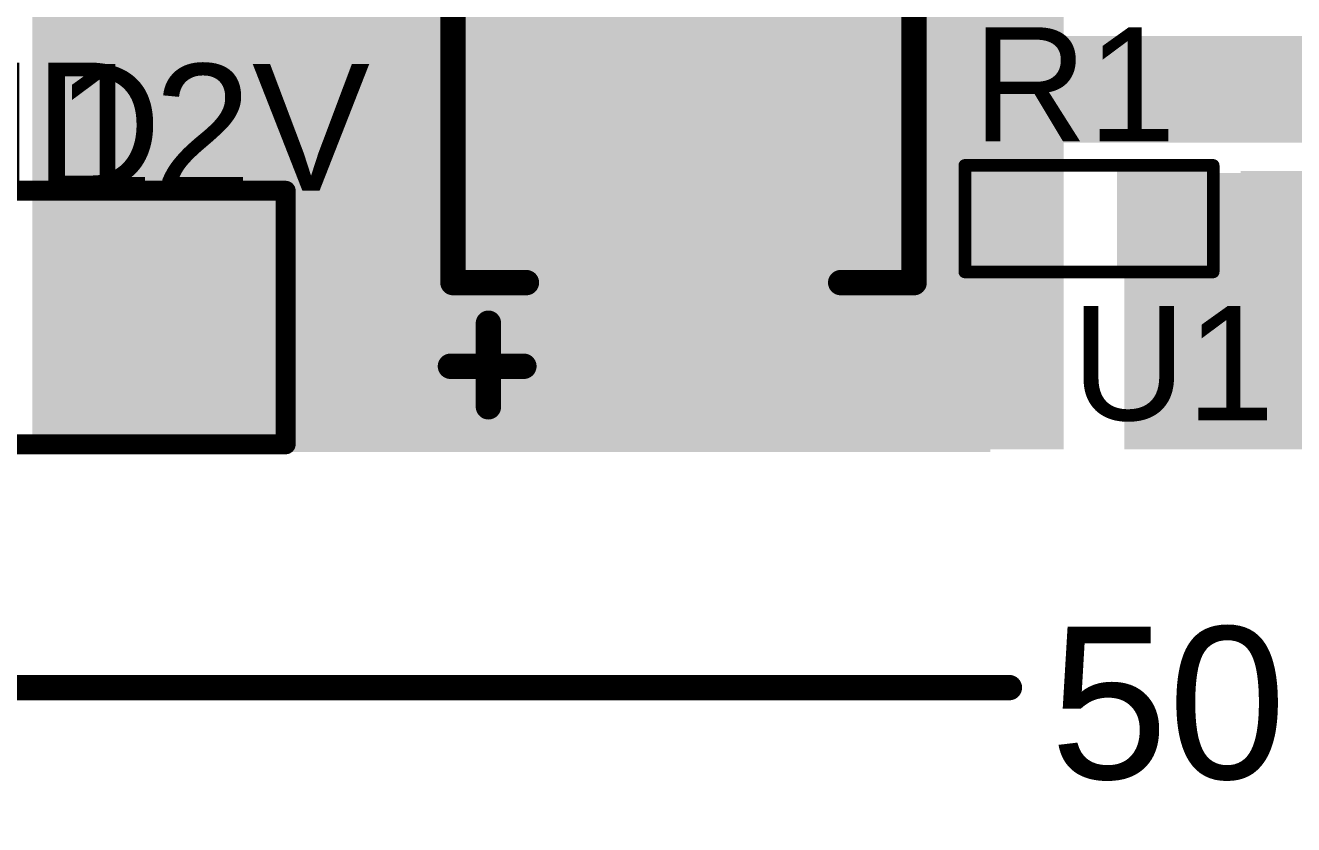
# Model space of a CAD drawing. Header units: millimetres. Extents: x -0.2 to 1.92, y -0.23 to 1.32.
# Drawn here: x 0.223 to 0.724, y -0.229 to 0.086 of the extents above; entities that cross this region are included whole.
import ezdxf

# ---------------------------------------------------------------- set-up
doc = ezdxf.new("R2010")
doc.units = ezdxf.units.MM
doc.header["$MEASUREMENT"] = 0
for name, color, linetype in [('BottomLayer', 5, 'Continuous'), ('BottomSolder', 6, 'Continuous'), ('Mechanical1', 6, 'Continuous'), ('MultiLayer', 9, 'Continuous'), ('PadHoleLayer', 156, 'Continuous'), ('TopLayer', 1, 'Continuous'), ('TopOverlay', 2, 'Continuous'), ('TopPaste', 8, 'Continuous'), ('TopSolder', 216, 'Continuous'), ('ViaHoleLayer', 16, 'Continuous')]:
    doc.layers.add(name, color=color, linetype=linetype)
doc.styles.add('Arial', font='', dxfattribs={"height": 0.2})
doc.styles.get('Arial').set_extended_font_data('Arial')

# ---------------------------------------------------------------- blocks, each defined once
blk = doc.blocks.new('SOIC_8_10')
at = {"layer": 'TopLayer'}
for points in [[(-0.0735, 0.0622), (-0.1365, 0.0622), (-0.1365, 0.0878), (-0.0735, 0.0878)], [(0.13909, 0.0622), (0.0761, 0.0622), (0.0761, 0.0878), (0.13909, 0.0878)], [(-0.0735, 0.0122), (-0.1365, 0.0122), (-0.1365, 0.0378), (-0.0735, 0.0378)], [(0.13909, 0.0122), (0.0761, 0.0122), (0.0761, 0.0378), (0.13909, 0.0378)], [(-0.0735, -0.0378), (-0.1365, -0.0378), (-0.1365, -0.0122), (-0.0735, -0.0122)], [(0.13909, -0.0378), (0.0761, -0.0378), (0.0761, -0.0122), (0.13909, -0.0122)], [(-0.0735, -0.0878), (-0.1365, -0.0878), (-0.1365, -0.0622), (-0.0735, -0.0622)], [(0.13909, -0.0878), (0.0761, -0.0878), (0.0761, -0.0622), (0.13909, -0.0622)]]:
    blk.add_hatch(color=1, dxfattribs=at).paths.add_polyline_path(points)
at = {"layer": 'TopPaste'}
for points in [[(-0.0735, 0.0622), (-0.1365, 0.0622), (-0.1365, 0.0878), (-0.0735, 0.0878)], [(0.13909, 0.0622), (0.0761, 0.0622), (0.0761, 0.0878), (0.13909, 0.0878)], [(-0.0735, 0.0122), (-0.1365, 0.0122), (-0.1365, 0.0378), (-0.0735, 0.0378)], [(0.13909, 0.0122), (0.0761, 0.0122), (0.0761, 0.0378), (0.13909, 0.0378)], [(-0.0735, -0.0378), (-0.1365, -0.0378), (-0.1365, -0.0122), (-0.0735, -0.0122)], [(0.13909, -0.0378), (0.0761, -0.0378), (0.0761, -0.0122), (0.13909, -0.0122)], [(-0.0735, -0.0878), (-0.1365, -0.0878), (-0.1365, -0.0622), (-0.0735, -0.0622)], [(0.13909, -0.0878), (0.0761, -0.0878), (0.0761, -0.0622), (0.13909, -0.0622)]]:
    blk.add_hatch(color=8, dxfattribs=at).paths.add_polyline_path(points)
at = {"layer": 'TopSolder'}
for points in [[(-0.0695, 0.0582), (-0.1405, 0.0582), (-0.1405, 0.0918), (-0.0695, 0.0918)], [(0.14309, 0.0582), (0.0721, 0.0582), (0.0721, 0.0918), (0.14309, 0.0918)], [(-0.0695, 0.0082), (-0.1405, 0.0082), (-0.1405, 0.0418), (-0.0695, 0.0418)], [(0.14309, 0.0082), (0.0721, 0.0082), (0.0721, 0.0418), (0.14309, 0.0418)], [(-0.0695, -0.0418), (-0.1405, -0.0418), (-0.1405, -0.0082), (-0.0695, -0.0082)], [(0.14309, -0.0418), (0.0721, -0.0418), (0.0721, -0.0082), (0.14309, -0.0082)], [(-0.0695, -0.0918), (-0.1405, -0.0918), (-0.1405, -0.0582), (-0.0695, -0.0582)], [(0.14309, -0.0918), (0.0721, -0.0918), (0.0721, -0.0582), (0.14309, -0.0582)]]:
    blk.add_hatch(color=216, dxfattribs=at).paths.add_polyline_path(points)
at = {"layer": 'TopOverlay'}
for points, const_width in [([(-0.12253, 0.101, 1), (-0.13147, 0.101, 1)], 0.007), ([(-0.13322, 0.101, 1), (-0.12972, 0.101, 1)], 0.0035), ([(-0.12428, 0.101, 1), (-0.12078, 0.101, 1)], 0.0035), ([(-0.08025, 0.098, 1), (-0.07675, 0.098, 1)], 0.0035), ([(0.07675, 0.098, 1), (0.08025, 0.098, 1)], 0.0035), ([(-0.08025, -0.1, 1), (-0.07675, -0.1, 1)], 0.0035), ([(0.07675, -0.1, 1), (0.08025, -0.1, 1)], 0.0035)]:
    blk.add_lwpolyline(points, format="xyb", close=True, dxfattribs=dict(at, const_width=const_width))
at = {"layer": 'TopOverlay', "const_width": 0.007}
for points in [[(0.0785, 0.098), (-0.0785, 0.098)], [(0.0785, -0.1), (-0.0785, -0.1)]]:
    blk.add_lwpolyline(points, dxfattribs=at)
blk = doc.blocks.new('RES_0603_25')
at = {"layer": 'TopLayer'}
for points in [[(-0.015, 0.0175), (-0.015, -0.0175), (-0.045, -0.0175), (-0.045, 0.0175)], [(0.045, 0.0175), (0.045, -0.0175), (0.015, -0.0175), (0.015, 0.0175)]]:
    blk.add_hatch(color=1, dxfattribs=at).paths.add_polyline_path(points)
at = {"layer": 'TopPaste'}
for points in [[(-0.015, 0.0175), (-0.015, -0.0175), (-0.045, -0.0175), (-0.045, 0.0175)], [(0.045, 0.0175), (0.045, -0.0175), (0.015, -0.0175), (0.015, 0.0175)]]:
    blk.add_hatch(color=8, dxfattribs=at).paths.add_polyline_path(points)
at = {"layer": 'TopSolder'}
for points in [[(-0.011, 0.0215), (-0.011, -0.0215), (-0.049, -0.0215), (-0.049, 0.0215)], [(0.049, 0.0215), (0.049, -0.0215), (0.011, -0.0215), (0.011, 0.0215)]]:
    blk.add_hatch(color=216, dxfattribs=at).paths.add_polyline_path(points)
at = {"layer": 'TopOverlay', "const_width": 0.005}
for points in [[(0.049, 0.021), (-0.049, 0.021)], [(-0.049, 0.021), (-0.049, -0.021)], [(0.049, 0.021), (0.049, -0.021)], [(0.049, -0.021), (-0.049, -0.021)]]:
    blk.add_lwpolyline(points, dxfattribs=at)
at = {"layer": 'TopOverlay', "const_width": 0.0025}
for points in [[(-0.05025, 0.021, 1), (-0.04775, 0.021, 1)], [(-0.05025, 0.021, 1), (-0.04775, 0.021, 1)], [(0.04775, 0.021, 1), (0.05025, 0.021, 1)], [(0.04775, 0.021, 1), (0.05025, 0.021, 1)], [(-0.05025, -0.021, 1), (-0.04775, -0.021, 1)], [(-0.05025, -0.021, 1), (-0.04775, -0.021, 1)], [(0.04775, -0.021, 1), (0.05025, -0.021, 1)], [(0.04775, -0.021, 1), (0.05025, -0.021, 1)]]:
    blk.add_lwpolyline(points, format="xyb", close=True, dxfattribs=at)
blk = doc.blocks.new('HDR1X2_39')
at = {"layer": 'BottomLayer'}
blk.add_hatch(color=5, dxfattribs=at).paths.add_polyline_path([(-0.02953, 0.02953), (0.02953, 0.02953), (0.02953, -0.02953), (-0.02953, -0.02953)])
h = blk.add_hatch(color=5, dxfattribs=at)
edge = h.paths.add_edge_path()
edge.add_arc((0.1, 0), 0.02953, 0, 360)
at = {"layer": 'BottomSolder'}
blk.add_hatch(color=6, dxfattribs=at).paths.add_polyline_path([(-0.03353, 0.03353), (0.03353, 0.03353), (0.03353, -0.03353), (-0.03353, -0.03353)])
h = blk.add_hatch(color=6, dxfattribs=at)
edge = h.paths.add_edge_path()
edge.add_arc((0.1, 0), 0.03353, 0, 360)
at = {"layer": 'MultiLayer'}
blk.add_hatch(color=9, dxfattribs=at).paths.add_polyline_path([(-0.02953, 0.02953), (0.02953, 0.02953), (0.02953, -0.02953), (-0.02953, -0.02953)])
h = blk.add_hatch(color=9, dxfattribs=at)
edge = h.paths.add_edge_path()
edge.add_arc((0.1, 0), 0.02953, 0, 360)
at = {"layer": 'PadHoleLayer'}
h = blk.add_hatch(color=156, dxfattribs=at)
edge = h.paths.add_edge_path()
edge.add_arc((0, 0), 0.01772, 0, 360)
h = blk.add_hatch(color=156, dxfattribs=at)
edge = h.paths.add_edge_path()
edge.add_arc((0.1, 0), 0.01772, 0, 360)
at = {"layer": 'TopLayer'}
blk.add_hatch(color=1, dxfattribs=at).paths.add_polyline_path([(-0.02953, 0.02953), (0.02953, 0.02953), (0.02953, -0.02953), (-0.02953, -0.02953)])
h = blk.add_hatch(color=1, dxfattribs=at)
edge = h.paths.add_edge_path()
edge.add_arc((0.1, 0), 0.02953, 0, 360)
at = {"layer": 'TopSolder'}
blk.add_hatch(color=216, dxfattribs=at).paths.add_polyline_path([(-0.03353, 0.03353), (0.03353, 0.03353), (0.03353, -0.03353), (-0.03353, -0.03353)])
h = blk.add_hatch(color=216, dxfattribs=at)
edge = h.paths.add_edge_path()
edge.add_arc((0.1, 0), 0.03353, 0, 360)
at = {"layer": 'TopOverlay', "const_width": 0.00787}
for points in [[(-0.05, 0.05), (-0.05, -0.05)], [(0.15, 0.05), (-0.05, 0.05)], [(0.15, 0.05), (0.15, -0.05)], [(0.15, -0.05), (-0.05, -0.05)]]:
    blk.add_lwpolyline(points, dxfattribs=at)
at = {"layer": 'TopOverlay', "const_width": 0.00394}
for points in [[(-0.05197, 0.05, 1), (-0.04803, 0.05, 1)], [(-0.05197, 0.05, 1), (-0.04803, 0.05, 1)], [(0.14803, 0.05, 1), (0.15197, 0.05, 1)], [(0.14803, 0.05, 1), (0.15197, 0.05, 1)], [(-0.05197, -0.05, 1), (-0.04803, -0.05, 1)], [(-0.05197, -0.05, 1), (-0.04803, -0.05, 1)], [(0.14803, -0.05, 1), (0.15197, -0.05, 1)], [(0.14803, -0.05, 1), (0.15197, -0.05, 1)]]:
    blk.add_lwpolyline(points, format="xyb", close=True, dxfattribs=at)
blk = doc.blocks.new('CAP__2917_47')
at = {"layer": 'TopLayer'}
for points in [[(-0.05492, 0.05059), (0.05492, 0.05059), (0.05492, -0.05059), (-0.05492, -0.05059)], [(0.19862, 0.05059), (0.30846, 0.05059), (0.30846, -0.05059), (0.19862, -0.05059)]]:
    blk.add_hatch(color=1, dxfattribs=at).paths.add_polyline_path(points)
at = {"layer": 'TopPaste'}
for points in [[(-0.05492, 0.05059), (0.05492, 0.05059), (0.05492, -0.05059), (-0.05492, -0.05059)], [(0.19862, 0.05059), (0.30846, 0.05059), (0.30846, -0.05059), (0.19862, -0.05059)]]:
    blk.add_hatch(color=8, dxfattribs=at).paths.add_polyline_path(points)
at = {"layer": 'TopSolder'}
for points in [[(-0.05892, 0.05459), (0.05892, 0.05459), (0.05892, -0.05459), (-0.05892, -0.05459)], [(0.19462, 0.05459), (0.31246, 0.05459), (0.31246, -0.05459), (0.19462, -0.05459)]]:
    blk.add_hatch(color=216, dxfattribs=at).paths.add_polyline_path(points)
at = {"layer": 'TopOverlay', "const_width": 0.01}
for points in [[(-0.04823, 0.092), (-0.04823, 0.063)], [(-0.01523, 0.091), (-0.01523, 0.062)], [(-0.01523, 0.091), (0.27677, 0.091)], [(0.27677, 0.091), (0.27677, 0.062)], [(-0.06423, 0.077), (-0.03123, 0.077)], [(-0.01523, -0.062), (-0.01523, -0.091)], [(0.27677, -0.062), (0.27677, -0.091)], [(-0.01523, -0.091), (0.27677, -0.091)]]:
    blk.add_lwpolyline(points, dxfattribs=at)
at = {"layer": 'TopOverlay', "const_width": 0.005}
for points in [[(-0.05073, 0.092, 1), (-0.04573, 0.092, 1)], [(-0.01773, 0.091, 1), (-0.01273, 0.091, 1)], [(-0.01773, 0.091, 1), (-0.01273, 0.091, 1)], [(0.27427, 0.091, 1), (0.27927, 0.091, 1)], [(0.27427, 0.091, 1), (0.27927, 0.091, 1)], [(-0.06673, 0.077, 1), (-0.06173, 0.077, 1)], [(-0.03373, 0.077, 1), (-0.02873, 0.077, 1)], [(-0.05073, 0.063, 1), (-0.04573, 0.063, 1)], [(-0.01773, 0.062, 1), (-0.01273, 0.062, 1)], [(0.27427, 0.062, 1), (0.27927, 0.062, 1)], [(-0.01773, -0.062, 1), (-0.01273, -0.062, 1)], [(0.27427, -0.062, 1), (0.27927, -0.062, 1)], [(-0.01773, -0.091, 1), (-0.01273, -0.091, 1)], [(-0.01773, -0.091, 1), (-0.01273, -0.091, 1)], [(0.27427, -0.091, 1), (0.27927, -0.091, 1)], [(0.27427, -0.091, 1), (0.27927, -0.091, 1)]]:
    blk.add_lwpolyline(points, format="xyb", close=True, dxfattribs=at)

msp = doc.modelspace()

# ---------------------------------------------------------------- hatches: boundary and pattern name
at = {"layer": 'BottomLayer'}
for points in [[(0.226, -0.081), (0.318, -0.081), (0.318, 0.8526), (0.226, 0.8526)], [(0.236, -0.082), (0.604, -0.082), (0.604, 0.074), (0.236, 0.074)]]:
    msp.add_hatch(color=5, dxfattribs=at).paths.add_polyline_path(points)
h = msp.add_hatch(color=5, dxfattribs=at)
edge = h.paths.add_edge_path()
edge.add_arc((0.261, 0.06), 0.01181, 0, 360)
h = msp.add_hatch(color=5, dxfattribs=at)
edge = h.paths.add_edge_path()
edge.add_arc((0.291, 0.06), 0.01181, 0, 360)
h = msp.add_hatch(color=5, dxfattribs=at)
edge = h.paths.add_edge_path()
edge.add_arc((0.321, 0.06), 0.01181, 0, 360)
h = msp.add_hatch(color=5, dxfattribs=at)
edge = h.paths.add_edge_path()
edge.add_arc((0.351, 0.06), 0.01181, 0, 360)
h = msp.add_hatch(color=5, dxfattribs=at)
edge = h.paths.add_edge_path()
edge.add_arc((0.382, 0.06), 0.01181, 0, 360)
h = msp.add_hatch(color=5, dxfattribs=at)
edge = h.paths.add_edge_path()
edge.add_arc((0.41, 0.06), 0.01181, 0, 360)
h = msp.add_hatch(color=5, dxfattribs=at)
edge = h.paths.add_edge_path()
edge.add_arc((0.554, 0.058), 0.01181, 0, 360)
h = msp.add_hatch(color=5, dxfattribs=at)
edge = h.paths.add_edge_path()
edge.add_arc((0.58, 0.058), 0.01181, 0, 360)
h = msp.add_hatch(color=5, dxfattribs=at)
edge = h.paths.add_edge_path()
edge.add_arc((0.554, 0.03), 0.01181, 0, 360)
h = msp.add_hatch(color=5, dxfattribs=at)
edge = h.paths.add_edge_path()
edge.add_arc((0.58, 0.03), 0.01181, 0, 360)
h = msp.add_hatch(color=5, dxfattribs=at)
edge = h.paths.add_edge_path()
edge.add_arc((0.26083, 0.027), 0.01181, 0, 360)
h = msp.add_hatch(color=5, dxfattribs=at)
edge = h.paths.add_edge_path()
edge.add_arc((0.29167, 0.027), 0.01181, 0, 360)
h = msp.add_hatch(color=5, dxfattribs=at)
edge = h.paths.add_edge_path()
edge.add_arc((0.3225, 0.027), 0.01181, 0, 360)
h = msp.add_hatch(color=5, dxfattribs=at)
edge = h.paths.add_edge_path()
edge.add_arc((0.35333, 0.027), 0.01181, 0, 360)
h = msp.add_hatch(color=5, dxfattribs=at)
edge = h.paths.add_edge_path()
edge.add_arc((0.382, 0.027), 0.01181, 0, 360)
h = msp.add_hatch(color=5, dxfattribs=at)
edge = h.paths.add_edge_path()
edge.add_arc((0.41, 0.027), 0.01181, 0, 360)
h = msp.add_hatch(color=5, dxfattribs=at)
edge = h.paths.add_edge_path()
edge.add_arc((0.554, 0.002), 0.01181, 0, 360)
h = msp.add_hatch(color=5, dxfattribs=at)
edge = h.paths.add_edge_path()
edge.add_arc((0.58, 0.002), 0.01181, 0, 360)
h = msp.add_hatch(color=5, dxfattribs=at)
edge = h.paths.add_edge_path()
edge.add_arc((0.382, -0.002), 0.01181, 0, 360)
h = msp.add_hatch(color=5, dxfattribs=at)
edge = h.paths.add_edge_path()
edge.add_arc((0.41, -0.002), 0.01181, 0, 360)
h = msp.add_hatch(color=5, dxfattribs=at)
edge = h.paths.add_edge_path()
edge.add_arc((0.554, -0.026), 0.01181, 0, 360)
h = msp.add_hatch(color=5, dxfattribs=at)
edge = h.paths.add_edge_path()
edge.add_arc((0.58, -0.026), 0.01181, 0, 360)
h = msp.add_hatch(color=5, dxfattribs=at)
edge = h.paths.add_edge_path()
edge.add_arc((0.382, -0.03), 0.01181, 0, 360)
h = msp.add_hatch(color=5, dxfattribs=at)
edge = h.paths.add_edge_path()
edge.add_arc((0.41, -0.03), 0.01181, 0, 360)
h = msp.add_hatch(color=5, dxfattribs=at)
edge = h.paths.add_edge_path()
edge.add_arc((0.554, -0.054), 0.01181, 0, 360)
h = msp.add_hatch(color=5, dxfattribs=at)
edge = h.paths.add_edge_path()
edge.add_arc((0.58, -0.054), 0.01181, 0, 360)
h = msp.add_hatch(color=5, dxfattribs=at)
edge = h.paths.add_edge_path()
edge.add_arc((0.382, -0.058), 0.01181, 0, 360)
h = msp.add_hatch(color=5, dxfattribs=at)
edge = h.paths.add_edge_path()
edge.add_arc((0.41, -0.058), 0.01181, 0, 360)
at = {"layer": 'BottomSolder'}
h = msp.add_hatch(color=6, dxfattribs=at)
edge = h.paths.add_edge_path()
edge.add_arc((0.261, 0.06), 0.01581, 0, 360)
h = msp.add_hatch(color=6, dxfattribs=at)
edge = h.paths.add_edge_path()
edge.add_arc((0.291, 0.06), 0.01581, 0, 360)
h = msp.add_hatch(color=6, dxfattribs=at)
edge = h.paths.add_edge_path()
edge.add_arc((0.321, 0.06), 0.01581, 0, 360)
h = msp.add_hatch(color=6, dxfattribs=at)
edge = h.paths.add_edge_path()
edge.add_arc((0.351, 0.06), 0.01581, 0, 360)
h = msp.add_hatch(color=6, dxfattribs=at)
edge = h.paths.add_edge_path()
edge.add_arc((0.382, 0.06), 0.01581, 0, 360)
h = msp.add_hatch(color=6, dxfattribs=at)
edge = h.paths.add_edge_path()
edge.add_arc((0.41, 0.06), 0.01581, 0, 360)
h = msp.add_hatch(color=6, dxfattribs=at)
edge = h.paths.add_edge_path()
edge.add_arc((0.554, 0.058), 0.01581, 0, 360)
h = msp.add_hatch(color=6, dxfattribs=at)
edge = h.paths.add_edge_path()
edge.add_arc((0.58, 0.058), 0.01581, 0, 360)
h = msp.add_hatch(color=6, dxfattribs=at)
edge = h.paths.add_edge_path()
edge.add_arc((0.554, 0.03), 0.01581, 0, 360)
h = msp.add_hatch(color=6, dxfattribs=at)
edge = h.paths.add_edge_path()
edge.add_arc((0.58, 0.03), 0.01581, 0, 360)
h = msp.add_hatch(color=6, dxfattribs=at)
edge = h.paths.add_edge_path()
edge.add_arc((0.26083, 0.027), 0.01581, 0, 360)
h = msp.add_hatch(color=6, dxfattribs=at)
edge = h.paths.add_edge_path()
edge.add_arc((0.29167, 0.027), 0.01581, 0, 360)
h = msp.add_hatch(color=6, dxfattribs=at)
edge = h.paths.add_edge_path()
edge.add_arc((0.3225, 0.027), 0.01581, 0, 360)
h = msp.add_hatch(color=6, dxfattribs=at)
edge = h.paths.add_edge_path()
edge.add_arc((0.35333, 0.027), 0.01581, 0, 360)
h = msp.add_hatch(color=6, dxfattribs=at)
edge = h.paths.add_edge_path()
edge.add_arc((0.382, 0.027), 0.01581, 0, 360)
h = msp.add_hatch(color=6, dxfattribs=at)
edge = h.paths.add_edge_path()
edge.add_arc((0.41, 0.027), 0.01581, 0, 360)
h = msp.add_hatch(color=6, dxfattribs=at)
edge = h.paths.add_edge_path()
edge.add_arc((0.554, 0.002), 0.01581, 0, 360)
h = msp.add_hatch(color=6, dxfattribs=at)
edge = h.paths.add_edge_path()
edge.add_arc((0.58, 0.002), 0.01581, 0, 360)
h = msp.add_hatch(color=6, dxfattribs=at)
edge = h.paths.add_edge_path()
edge.add_arc((0.382, -0.002), 0.01581, 0, 360)
h = msp.add_hatch(color=6, dxfattribs=at)
edge = h.paths.add_edge_path()
edge.add_arc((0.41, -0.002), 0.01581, 0, 360)
h = msp.add_hatch(color=6, dxfattribs=at)
edge = h.paths.add_edge_path()
edge.add_arc((0.382, -0.03), 0.01581, 0, 360)
h = msp.add_hatch(color=6, dxfattribs=at)
edge = h.paths.add_edge_path()
edge.add_arc((0.41, -0.03), 0.01581, 0, 360)
h = msp.add_hatch(color=6, dxfattribs=at)
edge = h.paths.add_edge_path()
edge.add_arc((0.554, -0.026), 0.01581, 0, 360)
h = msp.add_hatch(color=6, dxfattribs=at)
edge = h.paths.add_edge_path()
edge.add_arc((0.58, -0.026), 0.01581, 0, 360)
h = msp.add_hatch(color=6, dxfattribs=at)
edge = h.paths.add_edge_path()
edge.add_arc((0.554, -0.054), 0.01581, 0, 360)
h = msp.add_hatch(color=6, dxfattribs=at)
edge = h.paths.add_edge_path()
edge.add_arc((0.58, -0.054), 0.01581, 0, 360)
h = msp.add_hatch(color=6, dxfattribs=at)
edge = h.paths.add_edge_path()
edge.add_arc((0.382, -0.058), 0.01581, 0, 360)
h = msp.add_hatch(color=6, dxfattribs=at)
edge = h.paths.add_edge_path()
edge.add_arc((0.41, -0.058), 0.01581, 0, 360)
at = {"layer": 'TopLayer'}
for points in [[(0.236, -0.081), (0.633, -0.081), (0.633, 0.13), (0.236, 0.13)], [(0.78, 0.082), (0.5324, 0.082), (0.5324, 0.04), (0.78, 0.04)], [(0.657, -0.078), (0.779, -0.078), (0.779, 0.028), (0.657, 0.028)], [(0.657, -0.081), (0.996, -0.081), (0.996, -0.017), (0.657, -0.017)]]:
    msp.add_hatch(color=1, dxfattribs=at).paths.add_polyline_path(points)
h = msp.add_hatch(color=1, dxfattribs=at)
edge = h.paths.add_edge_path()
edge.add_arc((0.261, 0.06), 0.01181, 0, 360)
h = msp.add_hatch(color=1, dxfattribs=at)
edge = h.paths.add_edge_path()
edge.add_arc((0.291, 0.06), 0.01181, 0, 360)
h = msp.add_hatch(color=1, dxfattribs=at)
edge = h.paths.add_edge_path()
edge.add_arc((0.321, 0.06), 0.01181, 0, 360)
h = msp.add_hatch(color=1, dxfattribs=at)
edge = h.paths.add_edge_path()
edge.add_arc((0.351, 0.06), 0.01181, 0, 360)
h = msp.add_hatch(color=1, dxfattribs=at)
edge = h.paths.add_edge_path()
edge.add_arc((0.382, 0.06), 0.01181, 0, 360)
h = msp.add_hatch(color=1, dxfattribs=at)
edge = h.paths.add_edge_path()
edge.add_arc((0.41, 0.06), 0.01181, 0, 360)
h = msp.add_hatch(color=1, dxfattribs=at)
edge = h.paths.add_edge_path()
edge.add_arc((0.554, 0.058), 0.01181, 0, 360)
h = msp.add_hatch(color=1, dxfattribs=at)
edge = h.paths.add_edge_path()
edge.add_arc((0.58, 0.058), 0.01181, 0, 360)
h = msp.add_hatch(color=1, dxfattribs=at)
edge = h.paths.add_edge_path()
edge.add_arc((0.554, 0.03), 0.01181, 0, 360)
h = msp.add_hatch(color=1, dxfattribs=at)
edge = h.paths.add_edge_path()
edge.add_arc((0.58, 0.03), 0.01181, 0, 360)
h = msp.add_hatch(color=1, dxfattribs=at)
edge = h.paths.add_edge_path()
edge.add_arc((0.26083, 0.027), 0.01181, 0, 360)
h = msp.add_hatch(color=1, dxfattribs=at)
edge = h.paths.add_edge_path()
edge.add_arc((0.29167, 0.027), 0.01181, 0, 360)
h = msp.add_hatch(color=1, dxfattribs=at)
edge = h.paths.add_edge_path()
edge.add_arc((0.3225, 0.027), 0.01181, 0, 360)
h = msp.add_hatch(color=1, dxfattribs=at)
edge = h.paths.add_edge_path()
edge.add_arc((0.35333, 0.027), 0.01181, 0, 360)
h = msp.add_hatch(color=1, dxfattribs=at)
edge = h.paths.add_edge_path()
edge.add_arc((0.382, 0.027), 0.01181, 0, 360)
h = msp.add_hatch(color=1, dxfattribs=at)
edge = h.paths.add_edge_path()
edge.add_arc((0.41, 0.027), 0.01181, 0, 360)
h = msp.add_hatch(color=1, dxfattribs=at)
edge = h.paths.add_edge_path()
edge.add_arc((0.554, 0.002), 0.01181, 0, 360)
h = msp.add_hatch(color=1, dxfattribs=at)
edge = h.paths.add_edge_path()
edge.add_arc((0.58, 0.002), 0.01181, 0, 360)
h = msp.add_hatch(color=1, dxfattribs=at)
edge = h.paths.add_edge_path()
edge.add_arc((0.382, -0.002), 0.01181, 0, 360)
h = msp.add_hatch(color=1, dxfattribs=at)
edge = h.paths.add_edge_path()
edge.add_arc((0.41, -0.002), 0.01181, 0, 360)
h = msp.add_hatch(color=1, dxfattribs=at)
edge = h.paths.add_edge_path()
edge.add_arc((0.554, -0.026), 0.01181, 0, 360)
h = msp.add_hatch(color=1, dxfattribs=at)
edge = h.paths.add_edge_path()
edge.add_arc((0.58, -0.026), 0.01181, 0, 360)
h = msp.add_hatch(color=1, dxfattribs=at)
edge = h.paths.add_edge_path()
edge.add_arc((0.382, -0.03), 0.01181, 0, 360)
h = msp.add_hatch(color=1, dxfattribs=at)
edge = h.paths.add_edge_path()
edge.add_arc((0.41, -0.03), 0.01181, 0, 360)
h = msp.add_hatch(color=1, dxfattribs=at)
edge = h.paths.add_edge_path()
edge.add_arc((0.554, -0.054), 0.01181, 0, 360)
h = msp.add_hatch(color=1, dxfattribs=at)
edge = h.paths.add_edge_path()
edge.add_arc((0.58, -0.054), 0.01181, 0, 360)
h = msp.add_hatch(color=1, dxfattribs=at)
edge = h.paths.add_edge_path()
edge.add_arc((0.382, -0.058), 0.01181, 0, 360)
h = msp.add_hatch(color=1, dxfattribs=at)
edge = h.paths.add_edge_path()
edge.add_arc((0.41, -0.058), 0.01181, 0, 360)
at = {"layer": 'TopSolder'}
h = msp.add_hatch(color=216, dxfattribs=at)
edge = h.paths.add_edge_path()
edge.add_arc((0.261, 0.06), 0.01581, 0, 360)
h = msp.add_hatch(color=216, dxfattribs=at)
edge = h.paths.add_edge_path()
edge.add_arc((0.291, 0.06), 0.01581, 0, 360)
h = msp.add_hatch(color=216, dxfattribs=at)
edge = h.paths.add_edge_path()
edge.add_arc((0.321, 0.06), 0.01581, 0, 360)
h = msp.add_hatch(color=216, dxfattribs=at)
edge = h.paths.add_edge_path()
edge.add_arc((0.351, 0.06), 0.01581, 0, 360)
h = msp.add_hatch(color=216, dxfattribs=at)
edge = h.paths.add_edge_path()
edge.add_arc((0.382, 0.06), 0.01581, 0, 360)
h = msp.add_hatch(color=216, dxfattribs=at)
edge = h.paths.add_edge_path()
edge.add_arc((0.41, 0.06), 0.01581, 0, 360)
h = msp.add_hatch(color=216, dxfattribs=at)
edge = h.paths.add_edge_path()
edge.add_arc((0.554, 0.058), 0.01581, 0, 360)
h = msp.add_hatch(color=216, dxfattribs=at)
edge = h.paths.add_edge_path()
edge.add_arc((0.58, 0.058), 0.01581, 0, 360)
h = msp.add_hatch(color=216, dxfattribs=at)
edge = h.paths.add_edge_path()
edge.add_arc((0.554, 0.03), 0.01581, 0, 360)
h = msp.add_hatch(color=216, dxfattribs=at)
edge = h.paths.add_edge_path()
edge.add_arc((0.58, 0.03), 0.01581, 0, 360)
h = msp.add_hatch(color=216, dxfattribs=at)
edge = h.paths.add_edge_path()
edge.add_arc((0.26083, 0.027), 0.01581, 0, 360)
h = msp.add_hatch(color=216, dxfattribs=at)
edge = h.paths.add_edge_path()
edge.add_arc((0.29167, 0.027), 0.01581, 0, 360)
h = msp.add_hatch(color=216, dxfattribs=at)
edge = h.paths.add_edge_path()
edge.add_arc((0.3225, 0.027), 0.01581, 0, 360)
h = msp.add_hatch(color=216, dxfattribs=at)
edge = h.paths.add_edge_path()
edge.add_arc((0.35333, 0.027), 0.01581, 0, 360)
h = msp.add_hatch(color=216, dxfattribs=at)
edge = h.paths.add_edge_path()
edge.add_arc((0.382, 0.027), 0.01581, 0, 360)
h = msp.add_hatch(color=216, dxfattribs=at)
edge = h.paths.add_edge_path()
edge.add_arc((0.41, 0.027), 0.01581, 0, 360)
h = msp.add_hatch(color=216, dxfattribs=at)
edge = h.paths.add_edge_path()
edge.add_arc((0.554, 0.002), 0.01581, 0, 360)
h = msp.add_hatch(color=216, dxfattribs=at)
edge = h.paths.add_edge_path()
edge.add_arc((0.58, 0.002), 0.01581, 0, 360)
h = msp.add_hatch(color=216, dxfattribs=at)
edge = h.paths.add_edge_path()
edge.add_arc((0.382, -0.002), 0.01581, 0, 360)
h = msp.add_hatch(color=216, dxfattribs=at)
edge = h.paths.add_edge_path()
edge.add_arc((0.41, -0.002), 0.01581, 0, 360)
h = msp.add_hatch(color=216, dxfattribs=at)
edge = h.paths.add_edge_path()
edge.add_arc((0.382, -0.03), 0.01581, 0, 360)
h = msp.add_hatch(color=216, dxfattribs=at)
edge = h.paths.add_edge_path()
edge.add_arc((0.41, -0.03), 0.01581, 0, 360)
h = msp.add_hatch(color=216, dxfattribs=at)
edge = h.paths.add_edge_path()
edge.add_arc((0.554, -0.026), 0.01581, 0, 360)
h = msp.add_hatch(color=216, dxfattribs=at)
edge = h.paths.add_edge_path()
edge.add_arc((0.58, -0.026), 0.01581, 0, 360)
h = msp.add_hatch(color=216, dxfattribs=at)
edge = h.paths.add_edge_path()
edge.add_arc((0.554, -0.054), 0.01581, 0, 360)
h = msp.add_hatch(color=216, dxfattribs=at)
edge = h.paths.add_edge_path()
edge.add_arc((0.58, -0.054), 0.01581, 0, 360)
h = msp.add_hatch(color=216, dxfattribs=at)
edge = h.paths.add_edge_path()
edge.add_arc((0.382, -0.058), 0.01581, 0, 360)
h = msp.add_hatch(color=216, dxfattribs=at)
edge = h.paths.add_edge_path()
edge.add_arc((0.41, -0.058), 0.01581, 0, 360)
at = {"layer": 'ViaHoleLayer'}
h = msp.add_hatch(color=16, dxfattribs=at)
edge = h.paths.add_edge_path()
edge.add_arc((0.261, 0.06), 0.00591, 0, 360)
h = msp.add_hatch(color=16, dxfattribs=at)
edge = h.paths.add_edge_path()
edge.add_arc((0.291, 0.06), 0.00591, 0, 360)
h = msp.add_hatch(color=16, dxfattribs=at)
edge = h.paths.add_edge_path()
edge.add_arc((0.321, 0.06), 0.00591, 0, 360)
h = msp.add_hatch(color=16, dxfattribs=at)
edge = h.paths.add_edge_path()
edge.add_arc((0.351, 0.06), 0.00591, 0, 360)
h = msp.add_hatch(color=16, dxfattribs=at)
edge = h.paths.add_edge_path()
edge.add_arc((0.382, 0.06), 0.00591, 0, 360)
h = msp.add_hatch(color=16, dxfattribs=at)
edge = h.paths.add_edge_path()
edge.add_arc((0.41, 0.06), 0.00591, 0, 360)
h = msp.add_hatch(color=16, dxfattribs=at)
edge = h.paths.add_edge_path()
edge.add_arc((0.554, 0.058), 0.00591, 0, 360)
h = msp.add_hatch(color=16, dxfattribs=at)
edge = h.paths.add_edge_path()
edge.add_arc((0.58, 0.058), 0.00591, 0, 360)
h = msp.add_hatch(color=16, dxfattribs=at)
edge = h.paths.add_edge_path()
edge.add_arc((0.554, 0.03), 0.00591, 0, 360)
h = msp.add_hatch(color=16, dxfattribs=at)
edge = h.paths.add_edge_path()
edge.add_arc((0.58, 0.03), 0.00591, 0, 360)
h = msp.add_hatch(color=16, dxfattribs=at)
edge = h.paths.add_edge_path()
edge.add_arc((0.26083, 0.027), 0.00591, 0, 360)
h = msp.add_hatch(color=16, dxfattribs=at)
edge = h.paths.add_edge_path()
edge.add_arc((0.29167, 0.027), 0.00591, 0, 360)
h = msp.add_hatch(color=16, dxfattribs=at)
edge = h.paths.add_edge_path()
edge.add_arc((0.3225, 0.027), 0.00591, 0, 360)
h = msp.add_hatch(color=16, dxfattribs=at)
edge = h.paths.add_edge_path()
edge.add_arc((0.35333, 0.027), 0.00591, 0, 360)
h = msp.add_hatch(color=16, dxfattribs=at)
edge = h.paths.add_edge_path()
edge.add_arc((0.382, 0.027), 0.00591, 0, 360)
h = msp.add_hatch(color=16, dxfattribs=at)
edge = h.paths.add_edge_path()
edge.add_arc((0.41, 0.027), 0.00591, 0, 360)
h = msp.add_hatch(color=16, dxfattribs=at)
edge = h.paths.add_edge_path()
edge.add_arc((0.554, 0.002), 0.00591, 0, 360)
h = msp.add_hatch(color=16, dxfattribs=at)
edge = h.paths.add_edge_path()
edge.add_arc((0.58, 0.002), 0.00591, 0, 360)
h = msp.add_hatch(color=16, dxfattribs=at)
edge = h.paths.add_edge_path()
edge.add_arc((0.382, -0.002), 0.00591, 0, 360)
h = msp.add_hatch(color=16, dxfattribs=at)
edge = h.paths.add_edge_path()
edge.add_arc((0.41, -0.002), 0.00591, 0, 360)
h = msp.add_hatch(color=16, dxfattribs=at)
edge = h.paths.add_edge_path()
edge.add_arc((0.382, -0.03), 0.00591, 0, 360)
h = msp.add_hatch(color=16, dxfattribs=at)
edge = h.paths.add_edge_path()
edge.add_arc((0.41, -0.03), 0.00591, 0, 360)
h = msp.add_hatch(color=16, dxfattribs=at)
edge = h.paths.add_edge_path()
edge.add_arc((0.554, -0.026), 0.00591, 0, 360)
h = msp.add_hatch(color=16, dxfattribs=at)
edge = h.paths.add_edge_path()
edge.add_arc((0.58, -0.026), 0.00591, 0, 360)
h = msp.add_hatch(color=16, dxfattribs=at)
edge = h.paths.add_edge_path()
edge.add_arc((0.554, -0.054), 0.00591, 0, 360)
h = msp.add_hatch(color=16, dxfattribs=at)
edge = h.paths.add_edge_path()
edge.add_arc((0.58, -0.054), 0.00591, 0, 360)
h = msp.add_hatch(color=16, dxfattribs=at)
edge = h.paths.add_edge_path()
edge.add_arc((0.382, -0.058), 0.00591, 0, 360)
h = msp.add_hatch(color=16, dxfattribs=at)
edge = h.paths.add_edge_path()
edge.add_arc((0.41, -0.058), 0.00591, 0, 360)

# ---------------------------------------------------------------- linework, layer by layer
at = {"layer": 'Mechanical1', "const_width": 0.01}
msp.add_lwpolyline([(-0.089, -0.175), (0.61159, -0.175)], dxfattribs=at)
at = {"layer": 'Mechanical1', "const_width": 0.005}
msp.add_lwpolyline([(0.60909, -0.175, 1), (0.61409, -0.175, 1)], format="xyb", close=True, dxfattribs=at)

# ---------------------------------------------------------------- block references
for name, p, rotation in [('CAP__2917_47', (0.483, 0), 90), ('SOIC_8_10', (0.846, 0.037), 180), ('RES_0603_25', (0.643, 0.01), 180), ('HDR1X2_39', (0.276, -0.029), 180)]:
    msp.add_blockref(name, p, dxfattribs=dict(rotation=rotation))

# ---------------------------------------------------------------- texts
at = {"layer": 'Mechanical1', "style": 'Arial'}
msp.add_text('50.93 (mm)', height=0.06, dxfattribs=at).set_placement((0.62759, -0.21099))
at = {"layer": 'TopOverlay', "style": 'Arial'}
for s, p in [('R1', (0.59701, 0.04051)), ('U1', (0.63601, -0.06949))]:
    msp.add_text(s, height=0.045, dxfattribs=at).set_placement(p)
for s, p in [('GND', (0.12184, 0.02159)), ('12V', (0.235, 0.021))]:
    msp.add_text(s, height=0.05, rotation=360, dxfattribs=at).set_placement(p)

doc.saveas('drawing.dxf')
